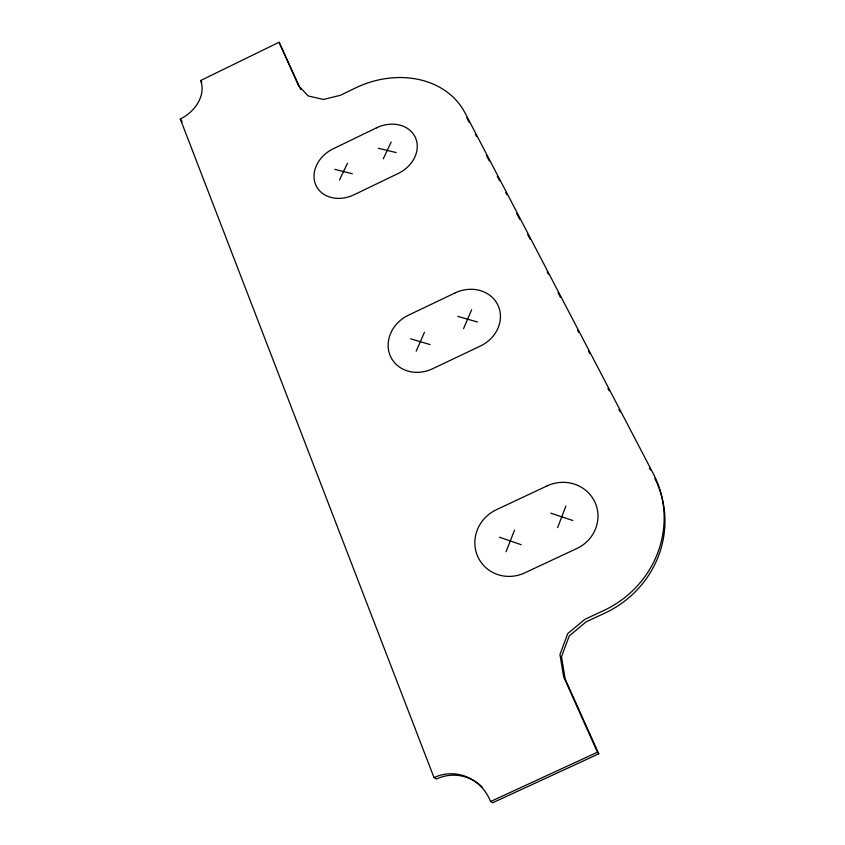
<?xml version="1.0" encoding="UTF-8"?>
<svg xmlns="http://www.w3.org/2000/svg" width="845" height="845" viewBox="0 0 845 845"><rect width="100%" height="100%" fill="white"/><g stroke="black" fill="none" stroke-linecap="round" stroke-linejoin="round"><path stroke-width="1.27" d="M557.605 527.629L565.865 506.081M506.018 551.806L514.531 530.164M463.556 328.642L471.626 309.756M416.184 351.203L424.465 332.243M383.292 158.807L391.14 142.066M339.5 179.953L347.527 163.148M482.189 787.012A46.633 43.158 -85.3 0 0 436.453 778.984L434.013 777.59L180.281 118.987A33.05 25.202 -33 0 0 200.603 80.55L279.082 42.25L300.672 89.39M490.586 801.504L597.457 752.23L598.767 753.835L492.667 802.75L490.586 801.504A46.95 43.444 -85 0 0 434.013 777.59M378.317 148.266L396.178 152.586M334.736 169.327L352.344 173.753M457.758 316.368L477.499 321.998M410.649 338.834L430.084 344.58M550.771 513.168L572.783 520.509M499.49 537.23L521.154 544.708M180.281 118.987L182.224 121.743M200.603 80.55L201.839 82.451M466.799 117.772L469.228 122.44M475.323 134.112L476.538 136.446M486.276 155.121L489.318 160.951M497.23 176.13L499.659 180.798M505.743 192.459L506.958 194.794M516.696 213.468L519.738 219.299M527.65 234.477L530.09 239.146M547.127 271.815L548.342 274.15M558.08 292.824L560.51 297.493M577.547 330.173L578.762 332.497M588.5 351.171L589.715 353.506M607.977 388.52L609.192 390.855M618.931 409.519L620.145 411.853M649.351 467.876L650.576 470.211M598.767 753.835L565.147 678.905L561.502 656.766L569.224 635.958L586.155 621.814L604.693 613.195A102.879 98.59 -21.7 0 0 654.812 478.344M279.082 42.25L298.581 85.746L308.14 95.929L323.445 99.467L340.366 95.295L355.175 88.112A88.408 72.248 -26.5 0 1 465.003 112.85L653.375 473.855A103.565 99.129 -21.9 0 1 603.467 610.671L584.803 619.364L567.755 633.592L559.971 654.537L563.636 676.813L597.457 752.23M376.479 127.849L333.247 148.773A30.864 25.213 -28.8 0 0 315.882 185.182A30.864 25.213 -28.8 0 0 354.013 194.783L398.206 173.478A30.927 25.265 -26.4 0 0 415.222 137.196A30.927 25.265 -26.4 0 0 376.479 127.849M455.096 292.93L408.388 315.227A33.293 29.343 -29.6 0 0 390.464 356.305A33.293 29.343 -29.6 0 0 432.555 368.779L480.393 346.038A33.367 29.417 -25.5 0 0 497.906 305.108A33.367 29.417 -25.5 0 0 455.096 292.93M547.021 485.917L496.226 509.799A36.155 34.571 -34.1 0 0 477.805 556.665A36.155 34.571 -34.1 0 0 524.703 572.899L576.839 548.511A36.24 34.656 -21.4 0 0 594.764 501.824A36.24 34.656 -21.4 0 0 547.021 485.917"/></g></svg>
